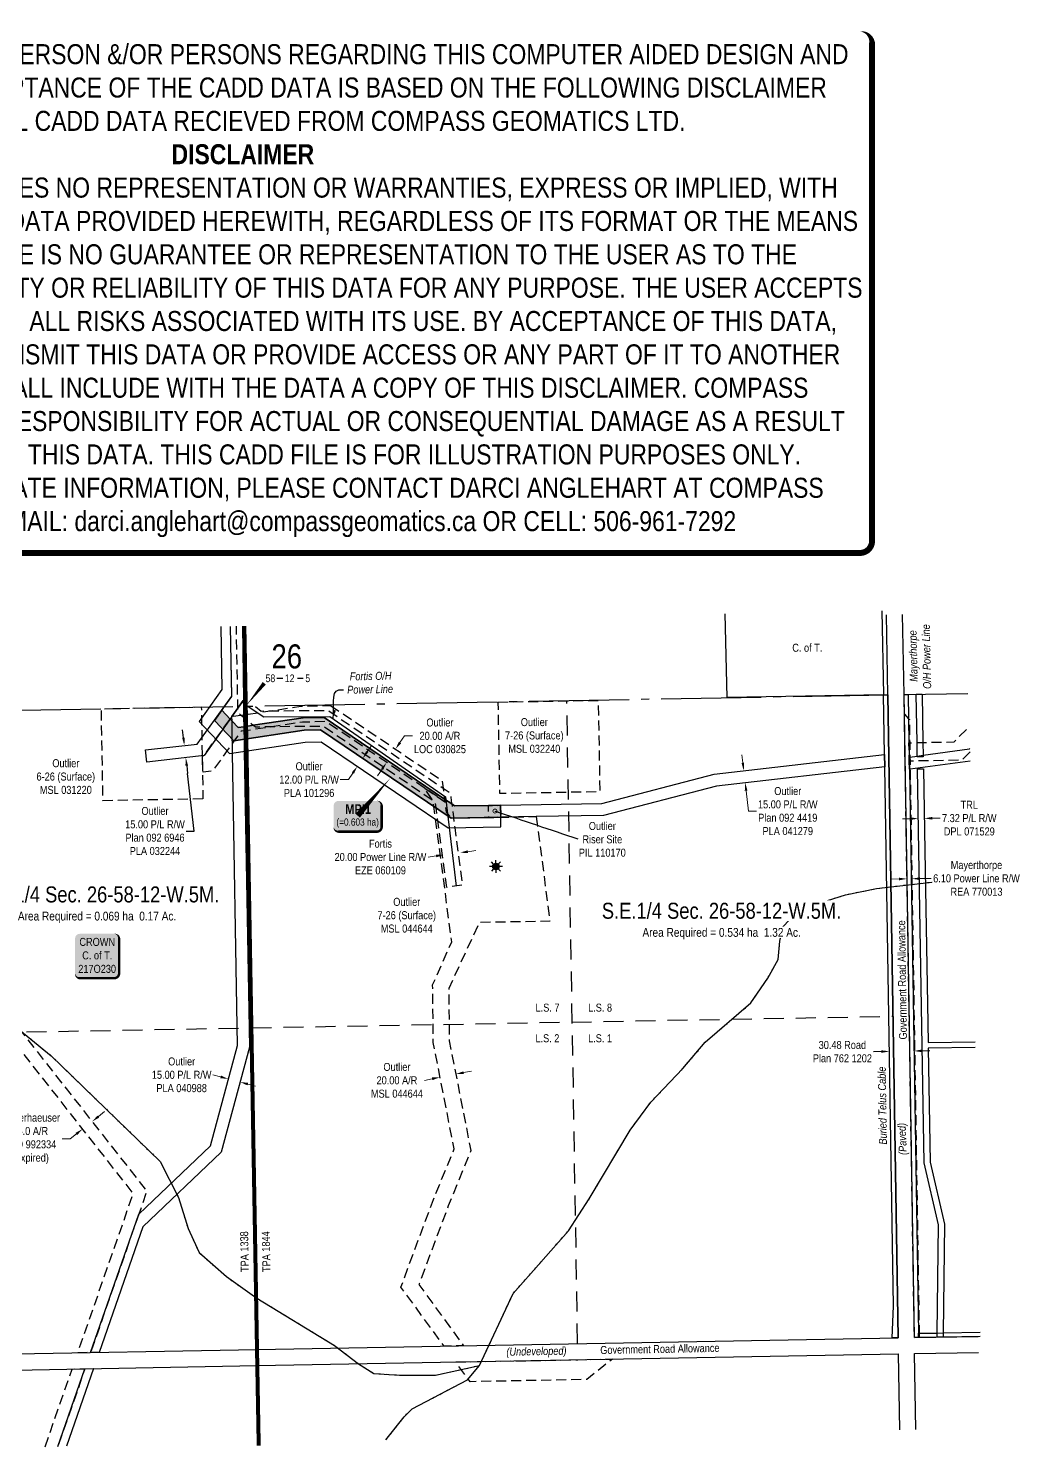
# Model space of a CAD drawing. Extents: x 585916 to 587804, y 5988184 to 5989970.
# Drawn here: x 586565 to 587804, y 5988197 to 5989970 of the extents above; entities that cross this region are included whole.
import ezdxf
from ezdxf.enums import TextEntityAlignment as Align

# ---------------------------------------------------------------- set-up
doc = ezdxf.new("R2010")
doc.units = 0
doc.header["$LTSCALE"] = 5
doc.header["$PDSIZE"] = 0.5
for name, pattern in [('CENTERLINEX3', [5, 2.5, -1, 0.5, -1]), ('foc-ACCESSROAD', [3.75, 2.5, -1.25]), ('foc-FLOWLINE', [3.75, 2.5, -1.25]), ('foc-LSD', [8, 5, -3]), ('foc-QUARTERLINE', [33, 25, -3, 2, -3]), ('foc-WHEELTRACKS', [2, 0.4, -1.6])]:
    doc.linetypes.add(name, pattern=pattern)
doc.layers.get('Defpoints').update_dxf_attribs({"color": 9})
for name, color, linetype in [('10', 1, 'Continuous'), ('9', 3, 'Continuous'), ('AS-OWNER', 7, 'Continuous'), ('AS-POWER', 104, 'foc-POWER'), ('AS-TELUS', 224, 'foc-TEL'), ('C-AR', 13, 'foc-ACCESSROAD'), ('C-RW', 13, 'Continuous'), ('C-SYMBOL', 7, 'Continuous'), ('C-WS', 13, 'foc-ACCESSROAD'), ('C-WS-S', 8, 'Continuous'), ('F-AR', 190, 'foc-ACCESSROAD'), ('F-EZE', 190, 'foc-FLOWLINE'), ('F-RW', 190, 'Continuous'), ('L-AREAREQUIRED', 7, 'Continuous'), ('L-QSEC', 8, 'foc-QUARTERLINE'), ('L-ROAD-T', 7, 'Continuous'), ('L-SEC', 7, 'Continuous'), ('L-SECLBL', 7, 'Continuous'), ('L-SECTION-LSD', 7, 'foc-LSD'), ('L-TITLEDB', 4, 'Continuous'), ('L-TITLEDB-T', 4, 'Continuous'), ('P-TEMP-BLOCKS', 250, 'Continuous'), ('P-TEMP-H', 41, 'Continuous'), ('P-TEMP_WORKSPACE', 46, 'Continuous'), ('T-WATER-P3', 160, 'foc-WHEELTRACKS')]:
    doc.layers.add(name, color=color, linetype=linetype)
doc.layers.add('AS-TRAPPER BOUNDARY', color=7, linetype='CENTERLINEX3', true_color=0xb85c00, transparency=0.6)
doc.layers.add('AS-TRAPPER-T', color=7, linetype='Continuous', true_color=0xc26100)
for name, color, linetype, lineweight in [('C-AR-T', 13, 'Continuous', 9), ('C-RW-T', 13, 'Continuous', 9), ('C-WS-T', 13, 'Continuous', 9), ('F-AR-T', 190, 'Continuous', 9), ('F-EZE-T', 190, 'Continuous', 9), ('F-RW-T', 190, 'Continuous', 9), ('T-TEXT', 48, 'Continuous', 18)]:
    doc.layers.add(name, color=color, linetype=linetype, lineweight=lineweight)
doc.layers.add('DISCLAIMER', color=7, linetype='Continuous', plot=False)
doc.styles.add('100L', font='ARIALN.TTF', dxfattribs={"height": 11})
doc.styles.add('175L', font='ARIALN.TTF', dxfattribs={"height": 20})
doc.styles.add('80', font='ARIALN.TTF', dxfattribs={"height": 10})
doc.styles.add('80CG', font='ARIALN.TTF', dxfattribs={"height": 10})
doc.styles.add('80L', font='ARIALN.TTF', dxfattribs={"height": 10})
doc.styles.add('80LS', font='ARIALNI.TTF', dxfattribs={"height": 10})
doc.styles.add('BOLD', font='ARIALNB.TTF')
doc.styles.add('foc-LtypeFont', font='ARIALN.TTF', dxfattribs={"height": 7.35})
doc.styles.add('MtXpl_Arial_Narrow', font='ARIALNI.TTF')
doc.styles.add('SIMPLEX', font='ARIALN.TTF')
doc.linetypes.add('foc-POWER', pattern='A,6,-1,["P",foc-LtypeFont,S=0.2,R=0,X=-0.625,Y=-0.75],-1.24,4', length=12.24)
doc.linetypes.add('foc-POWER-NOLINE', pattern='A,0,-4,["P",foc-LtypeFont,S=0.2,R=0,X=-0.625,Y=-0.75],-8.24', length=12.24)
doc.linetypes.add('foc-TEL', pattern='A,2,-1,["T",foc-LtypeFont,S=0.2,R=0,X=-0.425,Y=-0.75],-1.24,8', length=12.24)
doc.linetypes.add('foc-TEL-NOLINE', pattern='A,0,-2,["T",foc-LtypeFont,S=0.2,R=0,X=-0.425,Y=-0.75],-10.24', length=12.24)
doc.linetypes.add('foc-TOPO-flowdirection-NOLINE', pattern='A,0,[">",foc-LtypeFont,S=0.3,R=0,X=0,Y=-0.945],-20,[">",foc-LtypeFont,S=0.3,R=0,X=0,Y=-0.945],0', length=20)
doc.dimstyles.new('Compass 5 000', dxfattribs={"dimscale": 5, "dimtxt": 9, "dimasz": 2, "dimexe": 0.2, "dimexo": 0.0625, "dimgap": 0.5, "dimtad": 0, "dimtih": 1, "dimtoh": 1, "dimzin": 0, "dimdsep": 46, "dimtxsty": '80CG', "dimcen": 0.1, "dimse1": 1, "dimse2": 1, "dimclrd": 256, "dimclrt": 256, "dimaunit": 1, "dimadec": 4, "dimazin": 0, "dimtfac": 0.06, "dimtofl": 0, "dimtmove": 0, "dimatfit": 1, "dimfxl": 0.2, "dimtolj": 1, "dimtzin": 0, "dimlwd": -1, "dimarcsym": 0})

# ---------------------------------------------------------------- blocks, each defined once
blk = doc.blocks.new('L-SECLBL')
at = {"layer": '9', "color": 7}
for p, q in [((-5.1, -27.8), (-12.3, -27.8)), ((20.7, -27.8), (13.5, -27.8))]:
    blk.add_line(p, q, dxfattribs=at)
at = {"layer": '10', "color": 2, "style": 'SIMPLEX'}
blk.add_attdef('SEC', text='', height=30, dxfattribs=at).set_placement((0, 0), align=Align.MIDDLE)
at = {"layer": '10', "color": 5, "style": '80L'}
blk.add_attdef('TWP', text='', height=9.5, dxfattribs=at).set_placement((-14.4, -27.4), align=Align.MIDDLE_RIGHT)
blk.add_attdef('RGE', text='', height=9.5, dxfattribs=at).set_placement((3.6, -27.4), align=Align.MIDDLE_CENTER)
blk.add_attdef('MER', text='', height=9.5, dxfattribs=at).set_placement((23.2, -27.4), align=Align.MIDDLE_LEFT)
blk = doc.blocks.new('*D378')
at = {"layer": 'C-AR-T', "transparency": 16777216}
for p, q in [((587029.2, 5989077.9), (587034.8, 5989086.2)), ((587034.8, 5989086.2), (587044.8, 5989086.2)), ((587006.9, 5989044.7), (587001.3, 5989036.4))]:
    blk.add_line(p, q, dxfattribs=at)
for points in [[(587027.8, 5989078.8), (587030.6, 5989077), (587023.6, 5989069.6)], [(587005.5, 5989045.6), (587008.3, 5989043.8), (587012.5, 5989053)]]:
    blk.add_solid(points, dxfattribs=at)
at = {"layer": 'Defpoints', "color": 0, "transparency": 16777216}
for p in [(587002.7, 5989083.7), (587023.6, 5989069.6), (586991.5, 5989067.1)]:
    blk.add_point(p, dxfattribs=at)
at = {"layer": 'C-AR-T', "transparency": 16777216, "insert": (587079.1, 5989086.2), "char_height": 10, "attachment_point": 5, "style": '80CG'}
blk.add_mtext('\\A1;Outlier\\P20.00 A/R\\PLOC 030825', dxfattribs=at)
blk = doc.blocks.new('*D380')
at = {"layer": 'C-RW-T', "transparency": 16777216}
for p, q in [((586805.2, 5988660.1), (586795.6, 5988662.7)), ((586839.1, 5988651.1), (586848.7, 5988648.5))]:
    blk.add_line(p, q, dxfattribs=at)
for points in [[(586805.7, 5988661.7), (586804.8, 5988658.5), (586814.9, 5988657.5)], [(586839.5, 5988652.7), (586838.6, 5988649.5), (586829.4, 5988653.7)]]:
    blk.add_solid(points, dxfattribs=at)
at = {"layer": 'Defpoints', "color": 0, "transparency": 16777216}
for p in [(586814, 5988654), (586814.9, 5988657.5), (586828.5, 5988650.1)]:
    blk.add_point(p, dxfattribs=at)
at = {"layer": 'C-RW-T', "transparency": 16777216, "insert": (586756.5, 5988662.7), "char_height": 10, "attachment_point": 5, "style": '80CG'}
blk.add_mtext('\\A1;Outlier\\P15.00 P/L R/W\\PPLA 040988', dxfattribs=at)
blk = doc.blocks.new('*D381')
at = {"layer": 'C-RW-T', "transparency": 16777216}
for p, q in [((587457.5, 5989052.5), (587456.3, 5989062.4)), ((587461.5, 5989017.7), (587464.5, 5988992.2)), ((587464.5, 5988992.2), (587474.5, 5988992.2))]:
    blk.add_line(p, q, dxfattribs=at)
for points in [[(587459.1, 5989052.7), (587455.8, 5989052.3), (587458.6, 5989042.6)], [(587463.2, 5989017.9), (587459.9, 5989017.5), (587460.4, 5989027.7)]]:
    blk.add_solid(points, dxfattribs=at)
at = {"layer": 'Defpoints', "color": 0, "transparency": 16777216}
for p in [(587455, 5989042.1), (587456.7, 5989027.2), (587460.4, 5989027.7)]:
    blk.add_point(p, dxfattribs=at)
at = {"layer": 'C-RW-T', "transparency": 16777216, "insert": (587513.6, 5988992.2), "char_height": 10, "attachment_point": 5, "style": '80CG'}
blk.add_mtext('\\A1;Outlier\\P15.00 P/L R/W\\PPlan 092 4419\\PPLA 041279', dxfattribs=at)
blk = doc.blocks.new('*D386')
at = {"layer": 'C-RW-T', "transparency": 16777216}
for p, q in [((586988.3, 5989066.4), (586993.9, 5989074.6)), ((586970.3, 5989039.8), (586964.7, 5989031.5)), ((586964.7, 5989031.5), (586954.7, 5989031.5))]:
    blk.add_line(p, q, dxfattribs=at)
for points in [[(586986.9, 5989067.3), (586989.7, 5989065.4), (586982.7, 5989058.1)], [(586969, 5989040.7), (586971.7, 5989038.9), (586975.9, 5989048.1)]]:
    blk.add_solid(points, dxfattribs=at)
at = {"layer": 'Defpoints', "color": 0, "transparency": 16777216}
for p in [(586975.9, 5989048.1), (587030.3, 5989025.9), (587023.6, 5989015.9)]:
    blk.add_point(p, dxfattribs=at)
at = {"layer": 'C-RW-T', "transparency": 16777216, "insert": (586915.7, 5989031.5), "char_height": 10, "attachment_point": 5, "style": '80CG'}
blk.add_mtext('\\A1;Outlier\\P12.00 P/L R/W\\PPLA 101296', dxfattribs=at)
blk = doc.blocks.new('*D390')
at = {"layer": 'Defpoints', "color": 0, "transparency": 16777216}
for p in [(586630.3, 5988598.3), (586632.8, 5988595), (586642.1, 5988607.6)]:
    blk.add_point(p, dxfattribs=at)
at = {"layer": 'F-AR-T', "transparency": 16777216}
for p, q in [((586652.5, 5988610.5), (586660.3, 5988616.7)), ((586617.1, 5988582.7), (586607.1, 5988582.7)), ((586625, 5988588.9), (586617.1, 5988582.7))]:
    blk.add_line(p, q, dxfattribs=at)
for points in [[(586651.5, 5988611.8), (586653.5, 5988609.2), (586644.6, 5988604.3)], [(586624, 5988590.2), (586626, 5988587.5), (586632.8, 5988595)]]:
    blk.add_solid(points, dxfattribs=at)
at = {"layer": 'F-AR-T', "transparency": 16777216, "insert": (586567.4, 5988582.7), "char_height": 10, "attachment_point": 5, "style": '80CG'}
blk.add_mtext('\\A1;Weyerhaeuser\\P15.0 A/R\\PDLO 992334\\P(Expired)', dxfattribs=at)
blk = doc.blocks.new('*D391')
at = {"layer": 'Defpoints', "color": 0, "transparency": 16777216}
for p in [(587084.2, 5988937.5), (587086.4, 5988920.8), (587106.2, 5988923.5)]:
    blk.add_point(p, dxfattribs=at)
at = {"layer": 'F-EZE-T', "transparency": 16777216}
for p, q in [((587074.3, 5988936.2), (587064.3, 5988934.8)), ((587113.9, 5988941.5), (587123.8, 5988942.9))]:
    blk.add_line(p, q, dxfattribs=at)
for points in [[(587074, 5988937.8), (587074.5, 5988934.5), (587084.2, 5988937.5)], [(587113.7, 5988943.2), (587114.1, 5988939.9), (587104, 5988940.2)]]:
    blk.add_solid(points, dxfattribs=at)
at = {"layer": 'F-EZE-T', "transparency": 16777216, "insert": (587004.8, 5988934.8), "char_height": 10, "attachment_point": 5, "style": '80CG'}
blk.add_mtext('\\A1;Fortis\\P20.00 Power Line R/W\\PEZE 060109', dxfattribs=at)
blk = doc.blocks.new('*D392')
at = {"layer": 'Defpoints', "color": 0, "transparency": 16777216}
for p in [(587662.6, 5988906.4), (587668.7, 5988907.7), (587668.7, 5988906.5)]:
    blk.add_point(p, dxfattribs=at)
at = {"layer": 'F-EZE-T', "transparency": 16777216}
for p, q in [((587652.6, 5988907.4), (587642.6, 5988907.2)), ((587678.7, 5988907.9), (587692.9, 5988908.1))]:
    blk.add_line(p, q, dxfattribs=at)
for points in [[(587652.6, 5988909), (587652.6, 5988905.7), (587662.6, 5988907.6)], [(587678.7, 5988909.5), (587678.7, 5988906.2), (587668.7, 5988907.7)]]:
    blk.add_solid(points, dxfattribs=at)
at = {"layer": 'F-EZE-T', "transparency": 16777216, "insert": (587749.3, 5988908.1), "char_height": 10, "attachment_point": 5, "style": '80CG', "bg_fill": 3, "box_fill_scale": 1.1, "bg_fill_color": 256, "bg_fill_true_color": 13158600, "bg_fill_transparency": 0}
blk.add_mtext('\\A1;Mayerthorpe\\P6.10 Power Line R/W\\PREA 770013', dxfattribs=at)
blk = doc.blocks.new('*D396')
at = {"layer": 'Defpoints', "color": 0, "transparency": 16777216}
for p in [(587684, 5988983.1), (587677.9, 5988919.9), (587685.2, 5988920.1)]:
    blk.add_point(p, dxfattribs=at)
at = {"layer": 'F-RW-T', "transparency": 16777216}
for p, q in [((587666.7, 5988982.7), (587656.7, 5988982.6)), ((587694, 5988983.3), (587704, 5988983.4))]:
    blk.add_line(p, q, dxfattribs=at)
for points in [[(587666.7, 5988984.4), (587666.7, 5988981.1), (587676.7, 5988982.9)], [(587694, 5988984.9), (587694.1, 5988981.6), (587684, 5988983.1)]]:
    blk.add_solid(points, dxfattribs=at)
at = {"layer": 'F-RW-T', "transparency": 16777216, "insert": (587740.3, 5988983.4), "char_height": 10, "attachment_point": 5, "style": '80CG'}
blk.add_mtext('\\A1;TRL\\P7.32 P/L R/W\\PDPL 071529', dxfattribs=at)
blk = doc.blocks.new('*D400')
at = {"layer": 'Defpoints', "color": 0, "transparency": 16777216}
for p in [(587640.3, 5988706.2), (587670.9, 5988706.8), (587640.5, 5988692)]:
    blk.add_point(p, dxfattribs=at)
at = {"layer": 'L-TITLEDB-T', "transparency": 16777216}
for p, q in [((587630.5, 5988691.8), (587620.5, 5988691.6)), ((587681.2, 5988692.7), (587691.2, 5988692.9))]:
    blk.add_line(p, q, dxfattribs=at)
for points in [[(587630.5, 5988693.4), (587630.6, 5988690.1), (587640.5, 5988692)], [(587681.1, 5988694.3), (587681.2, 5988691), (587671.2, 5988692.5)]]:
    blk.add_solid(points, dxfattribs=at)
at = {"layer": 'L-TITLEDB-T', "transparency": 16777216, "insert": (587581.8, 5988691.6), "char_height": 10, "attachment_point": 5, "style": '80CG'}
blk.add_mtext('\\A1;30.48 Road\\PPlan 762 1202', dxfattribs=at)
blk = doc.blocks.new('*U376')
h = blk.add_hatch(color=255)
edge = h.paths.add_edge_path()
edge.add_line((-21.5, -28.5), (21.5, -28.5))
edge.add_arc((21.5, -22.5), 6, 270, 360)
edge.add_line((27.5, -22.5), (27.5, 21))
edge.add_arc((21.5, 21), 6, 0, 90)
edge.add_line((21.5, 27), (-21.5, 27))
edge.add_arc((-21.5, 21), 6, 90, 180)
edge.add_line((-27.5, 21), (-27.5, -22.5))
edge.add_arc((-21.5, -22.5), 6, 180, 270)
at = {"color": 14, "flags": 128}
blk.add_lwpolyline([(-21.5, -28.5, 3, 3, 0), (21.5, -28.5, 3, 3, 0.414214), (27.5, -22.5, 3, 3, 0), (27.5, 21, 3, 0, 0.414214), (21.5, 27, 0, 0, 0), (-21.5, 27, 0, 0, 0.414214), (-27.5, 21, 0, 0, 0), (-27.5, -22.5, 0, 3, 0.414214)], format="xyseb", close=True, dxfattribs=at)
at = {"color": 14, "style": '80'}
blk.add_attdef('ENTER_TEXT_001', (-26.8, -4.9), '', height=10, dxfattribs=at)
blk = doc.blocks.new('GAS')
h = blk.add_hatch(color=255)
h.dxf.hatch_style = 1
edge = h.paths.add_edge_path()
edge.add_arc((0, 0), 0.9, 0, 360)
for p, q in [((-0.81, 0), (-1.62, 0)), ((-0.57, 0.57), (-1.14, 1.14)), ((0, 0.81), (0, 1.62)), ((0.57, 0.57), (1.14, 1.14)), ((1.62, 0), (0.81, 0)), ((-0.57, -0.57), (-1.14, -1.14)), ((0, -0.81), (0, -1.62)), ((1.14, -1.14), (0.57, -0.57))]:
    blk.add_line(p, q)
blk.add_circle((0, 0), 0.8)
blk = doc.blocks.new('*D407')
at = {"layer": 'C-RW', "transparency": 16777216}
for p, q in [((586758.8, 5989083.9), (586757.6, 5989093.8)), ((586762.8, 5989049), (586764, 5989039.1)), ((586772.3, 5988967.3), (586764, 5989039.1)), ((586762.3, 5988967.3), (586772.3, 5988967.3))]:
    blk.add_line(p, q, dxfattribs=at)
for points in [[(586760.4, 5989084.1), (586757.1, 5989083.7), (586759.9, 5989074)], [(586764.5, 5989049.2), (586761.2, 5989048.8), (586761.7, 5989058.9)]]:
    blk.add_solid(points, dxfattribs=at)
at = {"layer": 'Defpoints', "color": 0, "transparency": 16777216}
for p in [(586751.2, 5989073), (586753, 5989057.9), (586761.7, 5989058.9)]:
    blk.add_point(p, dxfattribs=at)
at = {"layer": 'C-RW', "transparency": 16777216, "insert": (586723.2, 5988967.3), "char_height": 10, "attachment_point": 5, "style": '80CG'}
blk.add_mtext('\\A1;Outlier\\P15.00 P/L R/W\\PPlan 092 6946\\PPLA 032244', dxfattribs=at)
blk = doc.blocks.new('*D455')
at = {"layer": 'C-AR-T', "transparency": 16777216}
for p, q in [((587108.7, 5988665.5), (587118.5, 5988667.4)), ((587069.5, 5988657.8), (587059.7, 5988655.8))]:
    blk.add_line(p, q, dxfattribs=at)
for points in [[(587108.4, 5988667.1), (587109, 5988663.9), (587098.9, 5988663.6)], [(587069.2, 5988659.4), (587069.8, 5988656.1), (587079.3, 5988659.7)]]:
    blk.add_solid(points, dxfattribs=at)
at = {"layer": 'Defpoints', "color": 0, "transparency": 16777216}
for p in [(587077.8, 5988667.1), (587097.4, 5988671), (587079.3, 5988659.7)]:
    blk.add_point(p, dxfattribs=at)
at = {"layer": 'C-AR-T', "transparency": 16777216, "insert": (587025.4, 5988655.8), "char_height": 10, "attachment_point": 5, "style": '80CG'}
blk.add_mtext('\\A1;Outlier\\P20.00 A/R\\PMSL 044644', dxfattribs=at)
blk = doc.blocks.new('*U457')
at = {"true_color": 0xff8aff}
h = blk.add_hatch(color=211, dxfattribs=at)
edge = h.paths.add_edge_path()
edge.add_line((-24, -20), (24, -20))
edge.add_arc((24, -14), 6, 270, 360)
edge.add_line((30, -14), (30, 12.5))
edge.add_arc((24, 12.5), 6, 0, 90)
edge.add_line((24, 18.5), (-24, 18.5))
edge.add_arc((-24, 12.5), 6, 90, 180)
edge.add_line((-30, 12.5), (-30, -14))
edge.add_arc((-24, -14), 6, 180, 270)
at = {"flags": 128}
blk.add_lwpolyline([(41.1, 47.2, 0, 7.5, 0), (0, 0, 0, 0, 0)], format="xyseb", dxfattribs=at)
at = {"color": 250, "flags": 128}
blk.add_lwpolyline([(-24, -20, 3, 3, 0), (24, -20, 3, 3, 0.414214), (30, -14, 3, 3, 0), (30, 12.5, 3, 0, 0.414214), (24, 18.5, 0, 0, 0), (-24, 18.5, 0, 0, 0.414214), (-30, 12.5, 0, 0, 0), (-30, -14, 0, 3, 0.414214)], format="xyseb", close=True, dxfattribs=at)
at = {"color": 250}
for tag, p, height, style in [('TEMP_AREA_W1_001', (-9.2, 2.2), 12, 'BOLD'), ('ENTER_TEXT_001', (-30.7, -12.5), 9, '80')]:
    blk.add_attdef(tag, p, '', height=height, dxfattribs=dict(at, style=style))
blk = doc.blocks.new('Disclaimer_Legal')
at = {"layer": 'DISCLAIMER', "color": 254, "flags": 128}
blk.add_lwpolyline([(-3612.9, -1104.6, 37.5, 37.5, 0), (4096.1, -1104.6, 37.5, 37.5, 0.414214), (4171.1, -1029.6, 37.5, 37.5, 0), (4171.1, 2078.7, 37.5, 0, 0.414214), (4096.1, 2153.7, 0, 0, 0), (-3612.9, 2153.7, 0, 0, 0.414214), (-3687.9, 2078.7, 0, 0, 0), (-3687.9, -1029.6, 0, 37.5, 0.414214)], format="xyseb", close=True, dxfattribs=at)
at = {"layer": 'DISCLAIMER', "color": 254, "insert": (241.6, 533.9), "char_height": 125, "width": 7717.568, "attachment_point": 5, "style": '80'}
blk.add_mtext('NOTICE TO THE CORPORATION, PERSON &/OR PERSONS REGARDING THIS COMPUTER AIDED DESIGN AND DRAFTING (CADD) FILES. ACCEPTANCE OF THE CADD DATA IS BASED ON THE FOLLOWING DISCLAIMER WHICH COVERS ALL CADD DATA RECIEVED FROM COMPASS GEOMATICS LTD.\\P{\\fArial Narrow|b1|i0|c0|p34;DISCLAIMER}\\PCOMPASS GEOMATICS LTD. MAKES NO REPRESENTATION OR WARRANTIES, EXPRESS OR IMPLIED, WITH RESPECT TO THE REUSE OF THE DATA PROVIDED HEREWITH, REGARDLESS OF ITS FORMAT OR THE MEANS OF ITS TRANSMISSION. THERE IS NO GUARANTEE OR REPRESENTATION TO THE USER AS TO THE ACCURACY, CURRENCY, SUITABILITY OR RELIABILITY OF THIS DATA FOR ANY PURPOSE. THE USER ACCEPTS THE DATA "AS IS", AND ASSUMES ALL RISKS ASSOCIATED WITH ITS USE. BY ACCEPTANCE OF THIS DATA, THE USER AGREES NOT TO TRANSMIT THIS DATA OR PROVIDE ACCESS OR ANY PART OF IT TO ANOTHER PARTY UNLESS THE USER SHALL INCLUDE WITH THE DATA A COPY OF THIS DISCLAIMER. COMPASS GEOMATICS LTD. ASSUMES NO RESPONSIBILITY FOR ACTUAL OR CONSEQUENTIAL DAMAGE AS A RESULT OF ANY USER\'S RELIANCE ON THIS DATA. THIS CADD FILE IS FOR ILLUSTRATION PURPOSES ONLY.\\PIF YOU REQUIRE MORE ACCURATE INFORMATION, PLEASE CONTACT DARCI ANGLEHART AT COMPASS GEOMATICS LTD. VIA EMAIL: darci.anglehart@compassgeomatics.ca OR CELL: 506-961-7292', dxfattribs=at)

msp = doc.modelspace()

# ---------------------------------------------------------------- hatches: boundary and pattern name
at = {"layer": 'P-TEMP-H'}
h = msp.add_hatch(color=256, dxfattribs=at)
h.dxf.hatch_style = 1
h.paths.add_polyline_path([(587139.744, 5988999.249), (587097.417, 5988998.679), (587093.771, 5989001.144), (587084.85, 5989007.178), (586934.338, 5989108.971), (586908.248, 5989108.726), (586845.94, 5989099.373), (586837.014, 5989098.04), (586834.08, 5989097.6), (586826.938, 5989096.529), (586819.43, 5989104.611), (586817.006, 5989107.22), (586806.801, 5989118.215), (586797.656, 5989105.409), (586821.743, 5989080.123), (586909.607, 5989093.413), (586930.018, 5989093.64), (587092.981, 5988983.551), (587140.062, 5988984.306), (587155.067, 5988984.547), (587154.749, 5988999.452)])

# ---------------------------------------------------------------- linework, layer by layer
at = {"layer": 'AS-POWER', "linetype": 'foc-POWER-NOLINE', "flags": 128}
msp.add_lwpolyline([(587660.337, 5989044.274), (587658.838, 5989137.909), (587656.825, 5989237.88)], dxfattribs=at)
at = {"layer": 'AS-POWER'}
msp.add_lwpolyline([(586834.084, 5989223.247), (586835.793, 5989125.298), (586859.09, 5989109.973), (586941.382, 5989110.239), (587085.883, 5989009.84), (587099.263, 5988898.501)], dxfattribs=at)
at = {"layer": 'AS-TELUS', "linetype": 'foc-TEL-NOLINE', "flags": 128}
msp.add_lwpolyline([(587651.596, 5988334.165), (587638.729, 5989137.587), (587636.717, 5989237.523)], dxfattribs=at)
at = {"layer": 'AS-TRAPPER BOUNDARY', "const_width": 4.998, "flags": 128}
msp.add_lwpolyline([(586852.757, 5988199.403), (586850.633, 5988319.462), (586834.823, 5989223.26)], dxfattribs=at)
at = {"layer": 'C-AR', "flags": 128}
msp.add_lwpolyline([(586942.594, 5989124.235), (587081.662, 5989030.444), (587082.959, 5989020.98), (587084.85, 5989007.178), (587085.305, 5989003.852), (587059.273, 5989021.409), (586936.722, 5989104.061), (586907.314, 5989103.269), (586869.232, 5989097.557), (586837.108, 5989092.629), (586834.17, 5989092.442), (586830.644, 5989091.92), (586822.581, 5989080.695), (586819.883, 5989076.939), (586813.267, 5989067.73), (586794.871, 5989042.12), (586783.216, 5989040.854), (586782.733, 5989058.792), (586782.675, 5989060.939), (586783.988, 5989061.082), (586799.281, 5989082.452), (586808.085, 5989094.754), (586817.007, 5989107.221), (586819.333, 5989110.473), (586830.425, 5989112.115), (586833.816, 5989112.618), (586836.755, 5989112.815), (586867.388, 5989117.49), (586905.504, 5989123.237), (586942.594, 5989124.235)], close=True, dxfattribs=at)
msp.add_lwpolyline([(587741.217, 5989066.063), (587731.099, 5989055.872), (587666.268, 5989054.647), (587665.361, 5989054.629), (587665.281, 5989059.631), (587664.993, 5989077.638), (587665.9, 5989077.655), (587675.039, 5989077.828), (587682.361, 5989077.965), (587721.339, 5989078.702), (587740.659, 5989098.162)], dxfattribs=at)
at = {"layer": 'C-RW'}
for points in [[(586832.336, 5989223.216), (586833.897, 5989130.765), (586784.471, 5989061.576), (586712.85, 5989053.258), (586711.21, 5989068.592), (586775.992, 5989075.684), (586819.03, 5989135.825), (586817.483, 5989222.952)], [(587741.414, 5989054.737), (587666.423, 5989044.732), (587665.521, 5989044.625), (587665.361, 5989054.629), (587665.281, 5989059.631), (587666.182, 5989059.742), (587675.336, 5989061.007), (587682.642, 5989062.005), (587740.699, 5989069.941), (587741.142, 5989070.382)], [(586601.901, 5988198.387), (586635.68, 5988295.384), (586646.342, 5988295.58), (586612.568, 5988198.597)]]:
    msp.add_lwpolyline(points, dxfattribs=at)
for points in [[(586653.394, 5988315.822), (586642.731, 5988315.625), (586703.033, 5988488.798), (586792.507, 5988573.817), (586826.07, 5988699.253), (586819.998, 5989065.145), (586819.883, 5989076.939), (586819.793, 5989082.442), (586819.43, 5989104.611), (586819.333, 5989110.473), (586826.683, 5989120.704), (586828.458, 5989123.176), (586833.507, 5989130.204), (586833.629, 5989123.268), (586833.816, 5989112.618), (586833.947, 5989109.153), (586834.08, 5989097.6), (586834.17, 5989092.442), (586834.379, 5989082.442), (586834.654, 5989067.3), (586841.111, 5988697.408), (586805.911, 5988565.852), (586708.091, 5988472.905), (586653.394, 5988315.822)], [(586819.43, 5989104.611), (586826.938, 5989096.529), (586834.08, 5989097.6), (586837.014, 5989098.04), (586845.94, 5989099.373), (586908.248, 5989108.726), (586934.338, 5989108.971), (587084.85, 5989007.178), (587093.771, 5989001.144), (587097.417, 5988998.679), (587139.744, 5988999.249), (587154.749, 5988999.452), (587281.5, 5989001.592), (587421.768, 5989038.319), (587634.419, 5989062.761), (587634.667, 5989047.683), (587424.516, 5989023.529), (587283.495, 5988986.638), (587199.4, 5988985.269), (587155.067, 5988984.547), (587092.981, 5988983.551), (586930.018, 5989093.64), (586909.607, 5989093.413), (586821.743, 5989080.123), (586797.656, 5989105.409), (586806.801, 5989118.215), (586817.006, 5989107.22), (586819.43, 5989104.611)]]:
    msp.add_lwpolyline(points, close=True, dxfattribs=at)
at = {"layer": 'C-WS', "flags": 128}
for points in [[(587151.918, 5989128.498), (587276.78, 5989130.551), (587278.869, 5989016.332), (587154.01, 5989014.017), (587151.918, 5989128.498)], [(586783.076, 5989007.456), (586658.209, 5989005.235), (586656.165, 5989120.112), (586781.031, 5989122.333), (586781.25, 5989110.033), (586781.291, 5989107.751), (586781.391, 5989102.125), (586781.438, 5989099.495), (586781.69, 5989085.348), (586781.719, 5989083.712), (586782.105, 5989061.987), (586782.144, 5989059.838), (586782.463, 5989041.897), (586782.501, 5989039.769), (586783.076, 5989007.456)], [(587199.398, 5988985.281), (587216.518, 5988854.486), (587128.321, 5988853.139), (587090.054, 5988770.474), (587090.749, 5988704.98), (587117.675, 5988568.05), (587089.522, 5988498.921), (587052.878, 5988400.597), (587108.721, 5988324.184), (587084.298, 5988323.737), (587030.41, 5988397.474), (587070.903, 5988506.751), (587096.91, 5988570.085), (587070.789, 5988702.928), (587070.023, 5988775.078), (587093.791, 5988828.968), (587073.748, 5988982.098), (587071.664, 5988998.014), (587070.718, 5989005.074), (587059.274, 5989021.41), (587085.305, 5989003.852), (587086.946, 5988990.679), (587092.894, 5988983.62), (587096.11, 5988983.669), (587140.062, 5988984.323), (587155.067, 5988984.547), (587199.398, 5988985.281)], [(587154.749, 5988999.452), (587155.067, 5988984.547), (587140.062, 5988984.323), (587139.744, 5988999.249), (587154.749, 5988999.452)], [(587098.813, 5988303.891), (587117.384, 5988304.231), (587251.451, 5988306.69), (587294.616, 5988307.482), (587262.506, 5988281.997), (587116.823, 5988279.254), (587098.813, 5988303.891)]]:
    msp.add_lwpolyline(points, close=True, dxfattribs=at)
at = {"layer": 'F-AR', "flags": 128}
msp.add_lwpolyline([(586703.033, 5988488.798), (586642.731, 5988315.625), (586626.738, 5988315.33), (586628.559, 5988320.574), (586696.105, 5988514.537), (586226.272, 5989112.454), (586245.094, 5989112.788), (586712.977, 5988517.354), (586703.033, 5988488.798)], close=True, dxfattribs=at)
msp.add_lwpolyline([(586585.9, 5988198.071), (586619.686, 5988295.089), (586635.68, 5988295.384), (586601.901, 5988198.387)], dxfattribs=at)
at = {"layer": 'F-EZE', "flags": 128}
msp.add_lwpolyline([(586834.823, 5989223.26), (586836.571, 5989123.321), (586848.041, 5989123.523), (586855.661, 5989117.203), (586867.388, 5989117.49), (586939.235, 5989118.087), (587082.959, 5989020.98), (587091.927, 5989014.921), (587093.325, 5989004.477), (587093.771, 5989001.144), (587095.988, 5988984.58), (587096.11, 5988983.671), (587097.714, 5988971.689), (587107.367, 5988899.586), (587088.872, 5988897.11), (587087.562, 5988896.935), (587076.401, 5988980.297), (587074.266, 5988996.25), (587073.827, 5988999.525), (587073.643, 5989000.898), (587073.311, 5989003.383), (587070.691, 5989005.112), (586933.214, 5989098.04), (586869.232, 5989097.557), (586848.576, 5989097.147), (586846.458, 5989098.893), (586845.941, 5989099.349), (586836.86, 5989106.808), (586833.947, 5989109.153), (586830.958, 5989111.676), (586830.425, 5989112.115), (586826.781, 5989115.12), (586826.711, 5989119.083), (586826.683, 5989120.704), (586826.64, 5989123.143), (586824.886, 5989223.084)], dxfattribs=at)
msp.add_lwpolyline([(587677.717, 5988339.754), (587677.8, 5988334.573), (587676.879, 5988334.559), (587671.701, 5988334.478), (587659.227, 5989113.39), (587664.514, 5989107.564), (587665.437, 5989106.547), (587665.9, 5989077.655), (587666.183, 5989059.728), (587666.268, 5989054.647), (587666.423, 5989044.719), (587677.717, 5988339.754)], close=True, dxfattribs=at)
at = {"layer": 'F-RW'}
msp.add_lwpolyline([(587682.678, 5989059.96), (587675.357, 5989059.821), (587675.336, 5989061.006), (587675.039, 5989077.828), (587673.974, 5989138.167), (587681.296, 5989138.287), (587682.361, 5989077.965), (587682.642, 5989062.004), (587682.678, 5989059.96)], close=True, dxfattribs=at)
msp.add_lwpolyline([(587747.629, 5988697.016), (587689.01, 5988695.834), (587691.467, 5988553.459), (587709.21, 5988475.998), (587707.594, 5988340.221), (587707.532, 5988335.037), (587700.206, 5988334.922), (587700.267, 5988340.107), (587701.876, 5988475.213), (587684.158, 5988552.569), (587677.429, 5988942.432), (587675.622, 5989044.816), (587682.944, 5989044.954), (587684.751, 5988942.56), (587688.884, 5988703.157), (587747.506, 5988704.098)], dxfattribs=at)
at = {"layer": 'L-QSEC'}
for p, q in [((586850.633, 5988319.465), (586834.823, 5989223.26)), ((586035.637, 5989109.076), (587638.729, 5989137.587)), ((587658.835, 5989137.917), (587738.67, 5989139.234)), ((586850.985, 5988299.357), (586852.757, 5988199.403))]:
    msp.add_line(p, q, dxfattribs=at)
at = {"layer": 'L-SEC'}
for p, q in [((587638.729, 5989137.587), (587636.717, 5989237.523)), ((587658.836, 5989137.991), (587656.825, 5989237.88)), ((587651.596, 5988334.165), (587638.729, 5989137.587)), ((587671.704, 5988334.481), (587658.838, 5989137.909)), ((586850.633, 5988319.465), (587651.596, 5988334.165)), ((587671.704, 5988334.481), (587751.538, 5988335.732)), ((586049.672, 5988304.733), (586850.633, 5988319.465)), ((586850.985, 5988299.357), (587651.918, 5988314.057)), ((587653.629, 5988219.142), (587651.918, 5988314.057)), ((587673.736, 5988219.538), (587672.026, 5988314.419)), ((587672.026, 5988314.379), (587672.026, 5988314.399)), ((587672.027, 5988314.372), (587751.86, 5988315.624)), ((586050.023, 5988284.625), (586850.985, 5988299.357))]:
    msp.add_line(p, q, dxfattribs=at)
at = {"layer": 'L-SECLBL', "flags": 128}
msp.add_lwpolyline([(586836.571, 5989123.321, 0, 4.998, 0), (586859.702, 5989151.909, 0, 0, 0)], format="xyseb", dxfattribs=at)
at = {"layer": 'L-SECTION-LSD'}
for p, q in [((587251.114, 5988326.815), (587237.65, 5989130.454)), ((586843.602, 5988721.385), (587645.163, 5988735.876)), ((586042.655, 5988706.905), (586843.602, 5988721.385))]:
    msp.add_line(p, q, dxfattribs=at)
at = {"layer": 'L-TITLEDB', "flags": 128}
for points in [[(587631.119, 5989242.444), (587633.186, 5989137.49), (587437.689, 5989134.017), (587435.581, 5989238.705)], [(587753.906, 5988335.774), (587707.532, 5988335.041), (587700.206, 5988334.925), (587677.8, 5988334.573), (587676.879, 5988334.559), (587676.795, 5988339.74), (587677.716, 5988339.755), (587700.267, 5988340.11), (587707.593, 5988340.225), (587753.816, 5988340.956)]]:
    msp.add_lwpolyline(points, dxfattribs=at)
at = {"layer": 'L-TITLEDB'}
msp.add_lwpolyline([(587651.596, 5988334.162), (587644.173, 5988334.026), (587645.785, 5988373.465), (587634.667, 5989047.683), (587634.419, 5989062.761), (587633.186, 5989137.488), (587638.729, 5989137.586), (587651.596, 5988334.162)], close=True, dxfattribs=at)
at = {"layer": 'L-TITLEDB', "flags": 128}
msp.add_lwpolyline([(587676.796, 5988339.74), (587676.879, 5988334.559), (587671.701, 5988334.478), (587659.227, 5989113.39), (587658.834, 5989137.918), (587664.027, 5989138.004), (587664.514, 5989107.564), (587664.993, 5989077.638), (587665.281, 5989059.631), (587665.361, 5989054.629), (587665.521, 5989044.625), (587676.796, 5988339.74)], close=True, dxfattribs=at)
at = {"layer": 'P-TEMP_WORKSPACE'}
msp.add_lwpolyline([(587139.744, 5988999.249), (587097.417, 5988998.679), (587093.771, 5989001.144), (587084.85, 5989007.178), (586934.338, 5989108.971), (586908.248, 5989108.726), (586845.94, 5989099.373), (586837.014, 5989098.04), (586834.08, 5989097.6), (586826.938, 5989096.529), (586819.43, 5989104.611), (586817.006, 5989107.22), (586806.801, 5989118.215), (586797.656, 5989105.409), (586821.743, 5989080.123), (586909.607, 5989093.413), (586930.018, 5989093.64), (587092.981, 5988983.551), (587140.062, 5988984.306), (587155.067, 5988984.547), (587154.749, 5988999.452)], close=True, dxfattribs=at)
at = {"layer": 'T-WATER-P3', "flags": 128}
for points in [[(587128.546, 5988299.567), (587170.556, 5988389.573), (587239.568, 5988467.58), (587265.571, 5988507.582), (587316.577, 5988593.584), (587342.58, 5988628.585), (587382.583, 5988670.586), (587410.585, 5988703.587), (587467.589, 5988752.588), (587488.591, 5988783.59), (587501.592, 5988806.589), (587503.594, 5988829.591), (587507.595, 5988847.591), (587524.596, 5988865.591), (587547.597, 5988875.592), (587585.598, 5988887.59), (587624.598, 5988895.59), (587693.598, 5988903.589), (587725.599, 5988905.588), (587743.935, 5988909.606)], [(586463.521, 5988801.551), (586481.521, 5988785.551), (586512.522, 5988752.552), (586593.525, 5988686.554), (586729.528, 5988554.556), (586752.527, 5988509.555), (586764.525, 5988470.555), (586778.524, 5988440.554), (586812.525, 5988410.554), (586850.527, 5988383.555), (586947.531, 5988324.558), (586977.532, 5988301.56), (586996.533, 5988289.559), (587028.536, 5988287.562), (587073.54, 5988287.563), (587128.546, 5988299.567)], [(587011.429, 5988206.468), (587034.533, 5988235.559), (587044.535, 5988245.561), (587113.543, 5988281.565), (587128.546, 5988299.567)]]:
    msp.add_lwpolyline(points, dxfattribs=at)
at = {"layer": 'T-WATER-P3', "linetype": 'foc-TOPO-flowdirection-NOLINE', "flags": 128}
for points in [[(587128.546, 5988299.567), (587170.556, 5988389.573), (587239.568, 5988467.58), (587265.571, 5988507.582), (587316.577, 5988593.584), (587342.58, 5988628.585), (587382.583, 5988670.586), (587410.585, 5988703.587), (587467.589, 5988752.588), (587488.591, 5988783.59), (587501.592, 5988806.589), (587503.594, 5988829.591), (587507.595, 5988847.591), (587524.596, 5988865.591), (587547.597, 5988875.592), (587585.598, 5988887.59), (587624.598, 5988895.59), (587693.598, 5988903.589), (587725.599, 5988905.588), (587743.935, 5988909.606)], [(586463.521, 5988801.551), (586481.521, 5988785.551), (586512.522, 5988752.552), (586593.525, 5988686.554), (586729.528, 5988554.556), (586752.527, 5988509.555), (586764.525, 5988470.555), (586778.524, 5988440.554), (586812.525, 5988410.554), (586850.527, 5988383.555), (586947.531, 5988324.558), (586977.532, 5988301.56), (586996.533, 5988289.559), (587028.536, 5988287.562), (587073.54, 5988287.563), (587128.546, 5988299.567)], [(587011.429, 5988206.468), (587034.533, 5988235.559), (587044.535, 5988245.561), (587113.543, 5988281.565), (587128.546, 5988299.567)]]:
    msp.add_lwpolyline(points, dxfattribs=at)

# ---------------------------------------------------------------- block references
at = {"layer": 'AS-OWNER', "color": 3}
ref = msp.add_blockref('*U376', (586650.851, 5988811.927), dxfattribs=at)
ref.add_attrib('ENTER_TEXT_001', 'CROWN', (586628.791, 5988823.768), dxfattribs={"layer": '0', "color": 14, "height": 10, "style": '80'})
ref.add_attrib('ENTER_TEXT_002', 'C. of T.', (586632.287, 5988806.924), dxfattribs={"layer": '0', "color": 14, "height": 10, "style": '80'})
ref.add_attrib('ENTER_TEXT_003', '217O230', (586627.403, 5988790.08), dxfattribs={"layer": '0', "color": 14, "height": 10, "style": '80'})
at = {"layer": 'C-WS-S', "xscale": 4.997753600000003, "yscale": 4.997753600000003, "zscale": 4.997753600000003}
msp.add_blockref('GAS', (587149.076, 5988922.972), dxfattribs=at)
at = {"layer": 'Defpoints', "color": 5, "xscale": 0.2, "yscale": 0.2, "zscale": 0.2}
msp.add_blockref('Disclaimer_Legal', (586784.652, 5989535.699), dxfattribs=at)
at = {"layer": 'L-SECLBL', "xscale": 0.999551, "yscale": 0.999551, "zscale": 0.999551}
msp.add_blockref('L-SECLBL', (586887.798, 5989185.535), dxfattribs=at).add_auto_attribs({'SEC': '26', 'TWP': '58', 'RGE': '12', 'MER': '5'})
at = {"layer": 'P-TEMP-BLOCKS'}
ref = msp.add_blockref('*U457', (586976.34, 5988986.496), dxfattribs=at)
ref.add_attrib('TEMP_AREA_W1_001', 'MPI1', (586960.927, 5988988.741), dxfattribs={"layer": '0', "color": 250, "height": 12, "style": 'BOLD'})
ref.add_attrib('ENTER_TEXT_001', '(=0.603 ha)', (586949.831, 5988974.026), dxfattribs={"layer": '0', "color": 250, "height": 9, "style": '80'})

# ---------------------------------------------------------------- texts
at = {"layer": 'AS-TELUS', "insert": (587627.455, 5988575.499), "char_height": 9.99983, "attachment_point": 1, "rotation": 90.899801, "style": '175L'}
msp.add_mtext_dynamic_manual_height_columns('{\\fArial Narrow|b0|i1|c0|p34;Buried Telus Cable}', width=97.27709, gutter_width=100.043, heights=[0], dxfattribs=at)
at = {"layer": 'AS-TRAPPER-T', "style": '80L'}
for s, p in [('TPA 1338', (586840.394, 5988416.411)), ('TPA 1844', (586867.444, 5988416.375))]:
    msp.add_text(s, height=9.9897, rotation=91.002164, dxfattribs=at).set_placement(p)
at = {"layer": 'C-SYMBOL', "color": 3, "style": '175L'}
msp.add_text('S.W.1/4 Sec. 26-58-12-W.5M.', height=19.99101, dxfattribs=at).set_placement((586650.851, 5988872.112), align=Align.BOTTOM_CENTER)
at = {"layer": 'C-WS-T', "char_height": 9.99551, "width": 78.95946, "attachment_point": 5, "style": '80CG'}
for s, insert in [('\\A1;Outlier\\P7-26 (Surface)\\PMSL 032240', (587197, 5989086.696)), ('\\A1;Outlier\\P6-26 (Surface)\\PMSL 031220', (586611.821, 5989035.307)), ('\\A1;Outlier\\PRiser Site\\PPIL 110170', (587281.936, 5988956.884)), ('\\A1;Outlier\\P7-26 (Surface)\\PMSL 044644', (587037.669, 5988862.054))]:
    msp.add_mtext(s, dxfattribs=dict(at, insert=insert))
at = {"layer": 'L-AREAREQUIRED', "color": 5, "style": '100L'}
msp.add_text('Area Required = 0.069 ha  0.17 Ac.', height=10.99506, dxfattribs=at).set_placement((586650.851, 5988852.225), align=Align.BOTTOM_CENTER)
at = {"layer": 'L-ROAD-T', "style": '80L'}
for height, rotation, p in [(9.99551, 90.917515, (587656.361, 5988781.285)), (10, 1.051452, (587353.836, 5988320.165))]:
    msp.add_text('Government Road Allowance', height=height, rotation=rotation, dxfattribs=at).set_placement(p, align=Align.MIDDLE_CENTER)
at = {"layer": 'L-TITLEDB-T', "insert": (587538.011, 5989196.249), "char_height": 9.99551, "width": 36.66606, "attachment_point": 5, "style": '80CG'}
msp.add_mtext('\\A1;C. of T.', dxfattribs=at)
at = {"layer": 'T-TEXT', "style": '80LS'}
for s, height, rotation, p in [('(Paved)', 9.9955, 92.688527, (587656.565, 5988582.542)), ('(Undeveloped)', 10, 1.051452, (587199.675, 5988317.336))]:
    msp.add_text(s, height=height, rotation=rotation, dxfattribs=at).set_placement(p, align=Align.MIDDLE_CENTER)

# ---------------------------------------------------------------- dimensions: what is measured, and where the dimension line sits
at = {"layer": 'C-AR-T'}
dim = msp.add_aligned_dim(p1=(587097.439, 5988670.963), p2=(587077.832, 5988667.108), distance=7.544, text='Outlier\\P20.00 A/R\\PMSL 044644', dimstyle='Compass 5 000', dxfattribs=at)
dim.commit()
dim.dimension.update_dxf_attribs({"geometry": '*D455', "text_midpoint": (587025.39, 5988655.846)})
at = {"layer": 'C-RW', "color": 1}
dim = msp.add_linear_dim(base=(586761.658, 5989058.926), p1=(586751.236, 5989072.974), p2=(586752.984, 5989057.919), angle=276.624122, text='Outlier\\P15.00 P/L R/W\\PPlan 092 6946\\PPLA 032244', dimstyle='Compass 5 000', override={"dimtmove": 1}, dxfattribs=at)
dim.commit()
dim.dimension.update_dxf_attribs({"geometry": '*D407', "text_midpoint": (586751.434, 5988967.308), "dimtype": 161})
at = {"layer": 'C-RW-T'}
for base, p1, p2, angle, text, picture, middle in [((586975.944, 5989048.098), (587030.303, 5989025.893), (587023.566, 5989015.922), 235.955537, 'Outlier\\P12.00 P/L R/W\\PPLA 101296', '*D386', (586915.661, 5989031.526)), ((587460.384, 5989027.652), (587455.008, 5989042.135), (587456.742, 5989027.228), 276.634567, 'Outlier\\P15.00 P/L R/W\\PPlan 092 4419\\PPLA 041279', '*D381', (587513.589, 5988992.235))]:
    dim = msp.add_linear_dim(base=base, p1=p1, p2=p2, angle=angle, text=text, dimstyle='Compass 5 000', dxfattribs=at)
    dim.commit()
    dim.dimension.update_dxf_attribs({"geometry": picture, "text_midpoint": middle, "dimtype": 161})
dim = msp.add_aligned_dim(p1=(586828.457, 5988650.096), p2=(586813.955, 5988653.955), distance=-3.699, text='Outlier\\P15.00 P/L R/W\\PPLA 040988', dimstyle='Compass 5 000', dxfattribs=at)
dim.commit()
dim.dimension.update_dxf_attribs({"geometry": '*D380', "text_midpoint": (586756.493, 5988662.673)})
at = {"layer": 'F-AR-T'}
dim = msp.add_aligned_dim(p1=(586642.051, 5988607.606), p2=(586630.264, 5988598.319), distance=4.172, text='Weyerhaeuser\\P15.0 A/R\\PDLO 992334\\P(Expired)', dimstyle='Compass 5 000', dxfattribs=at)
dim.commit()
dim.dimension.update_dxf_attribs({"geometry": '*D390', "text_midpoint": (586567.39, 5988582.663)})
at = {"layer": 'F-EZE-T'}
dim = msp.add_linear_dim(base=(587084.168, 5988937.526), p1=(587106.227, 5988923.516), p2=(587086.426, 5988920.837), angle=187.703418, text='Fortis\\P20.00 Power Line R/W\\PEZE 060109', dimstyle='Compass 5 000', dxfattribs=at)
dim.commit()
dim.dimension.update_dxf_attribs({"geometry": '*D391', "text_midpoint": (587004.755, 5988934.846), "dimtype": 161})
at = {"layer": 'L-TITLEDB-T'}
dim = msp.add_aligned_dim(p1=(587670.905, 5988706.789), p2=(587640.278, 5988706.242), distance=14.292, text='30.48 Road\\PPlan 762 1202', dimstyle='Compass 5 000', dxfattribs=at)
dim.commit()
dim.dimension.update_dxf_attribs({"geometry": '*D400', "text_midpoint": (587581.832, 5988691.596)})

# ---------------------------------------------------------------- leaders
at = {"layer": 'C-WS-T', "path_type": 1}
msp.add_leader([(587147.803, 5988992.298), (587251.548, 5988957.464)], dimstyle='Compass 5 000', override={"dimasz": 1, "dimgap": 0.5, "dimtad": 0, "dimldrblk": 'DotBlank'}, dxfattribs=at)

# ---------------------------------------------------------------- next in the draw order: texts
at = {"layer": 'AS-POWER', "insert": (587666.119, 5989143.811), "char_height": 9.99551, "width": 80.63674, "attachment_point": 1, "rotation": 91.307547, "style": 'MtXpl_Arial_Narrow', "bg_fill": 3, "box_fill_scale": 1.15, "bg_fill_color": 256, "bg_fill_true_color": 256, "bg_fill_transparency": 0}
msp.add_mtext('\\pi6.72842; {\\C104;Mayerthorpe} \\P\\pi0.57498;O/H Power Line ', dxfattribs=at)
at = {"layer": 'AS-POWER', "insert": (586962.485, 5989165.393), "char_height": 9.99116, "width": 57.06861, "attachment_point": 1, "rotation": 1.172805, "style": 'MtXpl_Arial_Narrow', "bg_fill": 2}
msp.add_mtext('\\pi0.68377; Fortis O/H\\P\\pi0.32597;Power Line ', dxfattribs=at)
at = {"layer": 'C-SYMBOL', "color": 3, "insert": (587430.893, 5988877.697), "char_height": 19.99101, "width": 300.6382, "attachment_point": 2, "style": '175L', "bg_fill": 3, "box_fill_scale": 1.15, "bg_fill_color": 256, "bg_fill_true_color": 256, "bg_fill_transparency": 0}
msp.add_mtext('S.E.1/4 Sec. 26-58-12-W.5M.', dxfattribs=at)
at = {"layer": 'L-SECTION-LSD', "attachment_point": 1, "style": '100L', "bg_fill": 3, "box_fill_scale": 1.5, "bg_fill_color": 256, "bg_fill_transparency": 0}
for s, width, insert, char_height in [('\\pi2.30508;L.S. 7', 30.8666, (587196.24, 5988751.657), 9.99551), ('L.S. 8', 30.38749, (587264.169, 5988751.657), 9.9955), ('\\pi2.1395;L.S. 2', 30.63966, (587196.24, 5988713.389), 9.99551), ('L.S. 1', 29.97773, (587264.169, 5988713.389), 9.9955)]:
    msp.add_mtext_dynamic_manual_height_columns(s, width=width, gutter_width=54.975, heights=[0], dxfattribs=dict(at, insert=insert, char_height=char_height))

# ---------------------------------------------------------------- next in the draw order: dimensions: what is measured, and where the dimension line sits
at = {"layer": 'F-EZE-T'}
dim = msp.add_linear_dim(base=(587668.697, 5988907.667), p1=(587662.623, 5988906.408), p2=(587668.718, 5988906.522), angle=1.071732, text='Mayerthorpe\\P6.10 Power Line R/W\\PREA 770013', dimstyle='Compass 5 000', override={"dimtfill": 1}, dxfattribs=at)
dim.commit()
dim.dimension.update_dxf_attribs({"geometry": '*D392', "text_midpoint": (587749.304, 5988908.12), "dimtype": 161})

# ---------------------------------------------------------------- next in the draw order: linework, layer by layer
at = {"layer": 'C-RW', "flags": 128}
msp.add_lwpolyline([(586805.44, 5989222.738), (586806.825, 5989144.059), (586778.245, 5989104.038), (586816.266, 5989064.124), (586910.818, 5989078.426), (586930.728, 5989078.647), (587089.352, 5988971.475), (587155.263, 5988972.554), (587155.067, 5988984.547), (587092.981, 5988983.551), (586930.018, 5989093.64), (586909.607, 5989093.413), (586824.41, 5989080.526), (586821.743, 5989080.123), (586797.656, 5989105.409), (586819.01, 5989135.311), (586817.467, 5989222.952)], dxfattribs=at)

# ---------------------------------------------------------------- next in the draw order: texts
at = {"layer": 'L-AREAREQUIRED', "color": 5, "insert": (587430.974, 5988846.169), "char_height": 10.99506, "width": 245.24146, "attachment_point": 2, "style": '100L', "bg_fill": 3, "box_fill_scale": 1.15, "bg_fill_color": 256, "bg_fill_true_color": 256, "bg_fill_transparency": 0}
msp.add_mtext('Area Required = 0.534 ha  1.32 Ac.', dxfattribs=at)

# ---------------------------------------------------------------- next in the draw order: dimensions: what is measured, and where the dimension line sits
at = {"layer": 'C-AR-T'}
dim = msp.add_linear_dim(base=(587023.628, 5989069.605), p1=(586991.486, 5989067.107), p2=(587002.651, 5989083.711), angle=56.081172, text='Outlier\\P20.00 A/R\\PLOC 030825', dimstyle='Compass 5 000', dxfattribs=at)
dim.commit()
dim.dimension.update_dxf_attribs({"geometry": '*D378', "text_midpoint": (587079.124, 5989086.202), "dimtype": 161})
at = {"layer": 'F-RW-T'}
dim = msp.add_linear_dim(base=(587684.036, 5988983.065), p1=(587677.887, 5988919.927), p2=(587685.21, 5988920.064), angle=1.066871, text='TRL\\P7.32 P/L R/W\\PDPL 071529', dimstyle='Compass 5 000', dxfattribs=at)
dim.commit()
dim.dimension.update_dxf_attribs({"geometry": '*D396', "text_midpoint": (587740.285, 5988983.437), "dimtype": 161})

# ---------------------------------------------------------------- next in the draw order: leaders
at = {"layer": 'AS-POWER', "path_type": 1}
msp.add_leader([(586945.649, 5989108.493), (586952.805, 5989143.58), (586958.476, 5989143.715)], dimstyle='Compass 5 000', override={"dimgap": 0.5, "dimtad": 0}, dxfattribs=at)

doc.saveas('drawing.dxf')
